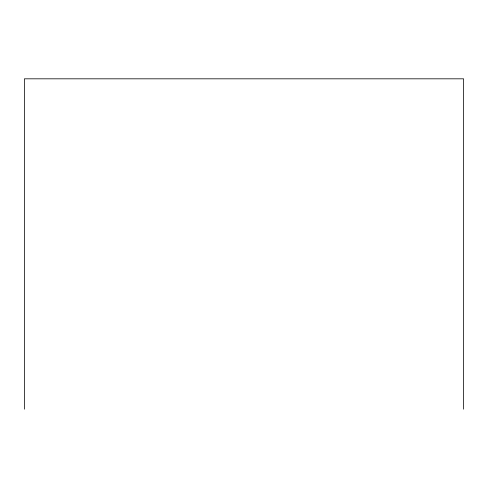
<?xml version="1.0" encoding="UTF-8"?>
<svg xmlns="http://www.w3.org/2000/svg" width="488" height="488" viewBox="0 0 488 488"><rect width="100%" height="100%" fill="white"/><g stroke="black" fill="none" stroke-linecap="round" stroke-linejoin="round"><path stroke-width="0.73" d="M463.6 409.182L463.6 78.818L24.4 78.818L24.4 409.182"/></g></svg>
